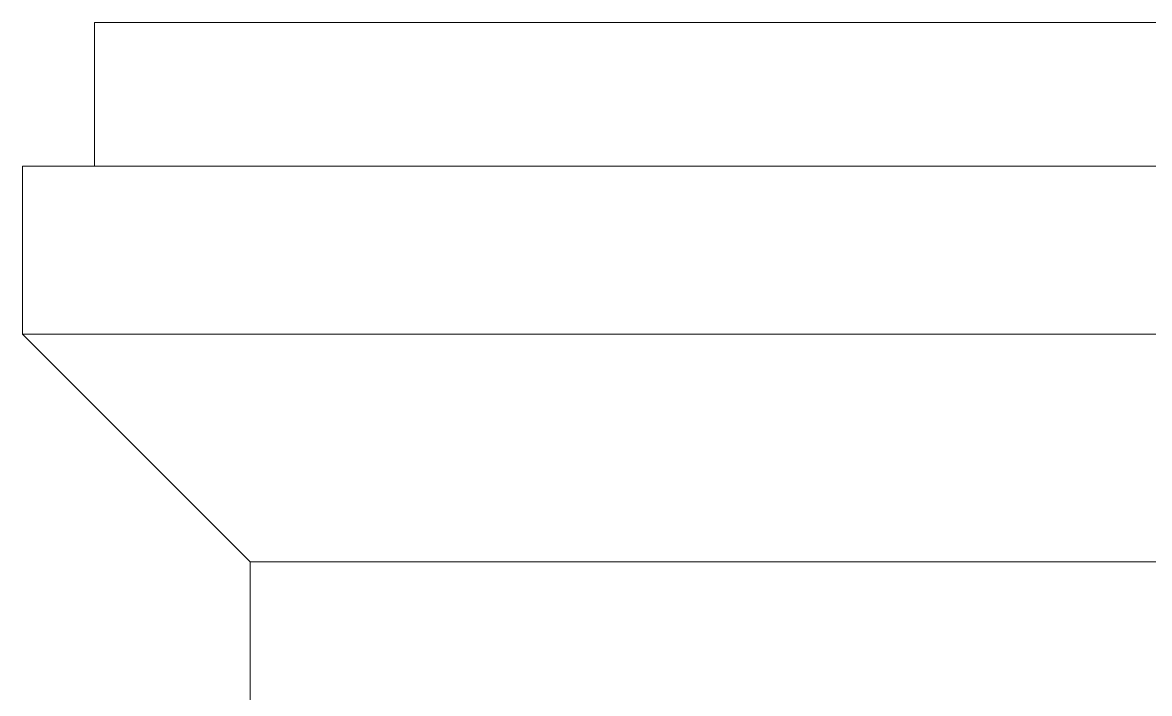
# Model space of a CAD drawing. Header units: millimetres. Extents: x 13479 to 14073, y 4989 to 5829.
# Drawn here: x 13567.29 to 13590.81, y 5213.14 to 5227.14 of the extents above; entities that cross this region are included whole.
import ezdxf

# ---------------------------------------------------------------- set-up
doc = ezdxf.new("R2010")
doc.units = ezdxf.units.MM

msp = doc.modelspace()

# ---------------------------------------------------------------- linework, layer by layer
at = {"linetype": 'Continuous', "lineweight": 18}
for p, q in [((13591.287, 5227.143), (13568.787, 5227.143)), ((13568.787, 5227.143), (13568.787, 5224.143)), ((13567.287, 5224.143), (13567.287, 5220.643)), ((13591.287, 5224.143), (13567.287, 5224.143)), ((13591.287, 5220.643), (13567.287, 5220.643)), ((13567.287, 5220.643), (13572.037, 5215.893)), ((13591.287, 5215.893), (13572.037, 5215.893)), ((13572.037, 5215.893), (13572.037, 5201.143))]:
    msp.add_line(p, q, dxfattribs=at)

doc.saveas('drawing.dxf')
